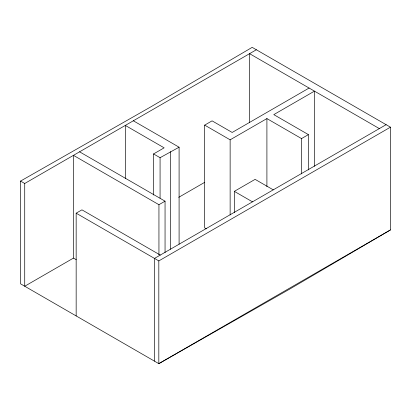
<?xml version="1.0" encoding="UTF-8"?>
<svg xmlns="http://www.w3.org/2000/svg" width="411" height="411" viewBox="0 0 411 411"><rect width="100%" height="100%" fill="white"/><g stroke="black" fill="none" stroke-linecap="round" stroke-linejoin="round"><path stroke-width="0.62" d="M390.45 229.924L289.365 289.277L158.821 363.653L20.55 283.821L20.55 181.076L151.089 106.706L252.179 47.347L390.45 127.179L390.45 229.924L158.821 363.653L158.821 260.908L390.45 127.179M20.55 181.076L24.727 183.491L256.356 49.762M153.565 195.04L153.565 153.94L164.143 147.832L125.319 125.417L125.319 178.713M206.343 228.824L204.678 227.869L204.678 125.124L212.076 120.855L232.174 132.455L309.103 88.041M153.565 153.94L160.074 157.701L179.093 147.205L179.093 244.17M76.158 315.925L76.158 213.181L81.943 209.841L160.285 255.072M204.678 125.124L230.134 139.822L266.909 118.589L301.54 138.589L308.414 134.618L308.414 169.938M24.727 183.491L24.727 286.231L73.466 258.098L73.466 155.353L158.944 204.704L165.052 201.174L165.052 252.549M178.723 197.326L204.74 182.304M234.321 212.544L234.321 191.351L255.103 179.36L273.264 189.841M386.124 124.682L154.5 258.411L154.5 361.156M379.348 128.597L249.58 53.677L249.58 122.386M308.414 134.618L273.783 114.623L314.461 91.134L314.461 166.265M133.334 120.788L179.093 147.205M234.321 191.351L252.482 201.837M79.575 151.823L165.052 201.174M76.158 213.181L158.821 260.908M73.466 258.098L76.241 259.695M301.54 138.589L301.54 173.904M266.909 118.589L266.909 186.656M230.134 139.822L230.134 214.953M170.652 151.592L170.683 249.215M160.074 157.701L160.074 198.153M158.944 204.704L158.944 254.789"/></g></svg>
